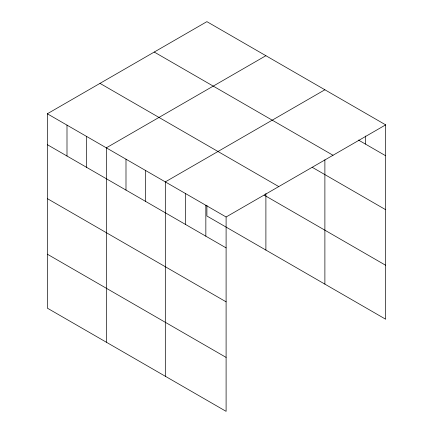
<?xml version="1.0" encoding="UTF-8"?>
<svg xmlns="http://www.w3.org/2000/svg" width="433" height="433" viewBox="0 0 433 433"><rect width="100%" height="100%" fill="white"/><g stroke="black" fill="none" stroke-linecap="round" stroke-linejoin="round"><path stroke-width="0.65" d="M47.332 113.776L226.102 216.987L226.102 411.35L47.332 308.139L47.332 113.776L206.898 21.65L385.668 124.861L385.668 319.224L206.898 216.013L206.898 205.226M265.894 55.711L106.329 147.832L106.329 342.2M324.885 89.772L165.319 181.892L165.319 376.261M226.102 216.987L385.668 124.861M358.459 140.054L385.668 155.761M154.24 52.052L333.009 155.263M312.161 167.262L385.668 209.702M99.991 83.374L278.76 186.585M264.157 195.126L385.668 265.283M47.332 144.671L226.102 247.882M47.332 198.617L226.102 301.828M47.332 254.193L226.102 357.404M365.409 136L365.409 144.059M324.885 159.777L324.885 284.135M265.894 193.486L265.894 250.074M205.843 205.291L205.843 236.185M185.578 193.589L185.578 224.489M145.656 170.542L145.656 201.437M125.992 159.187L125.992 190.087M86.66 136.482L86.66 167.376M66.996 125.126L66.996 156.026"/></g></svg>
